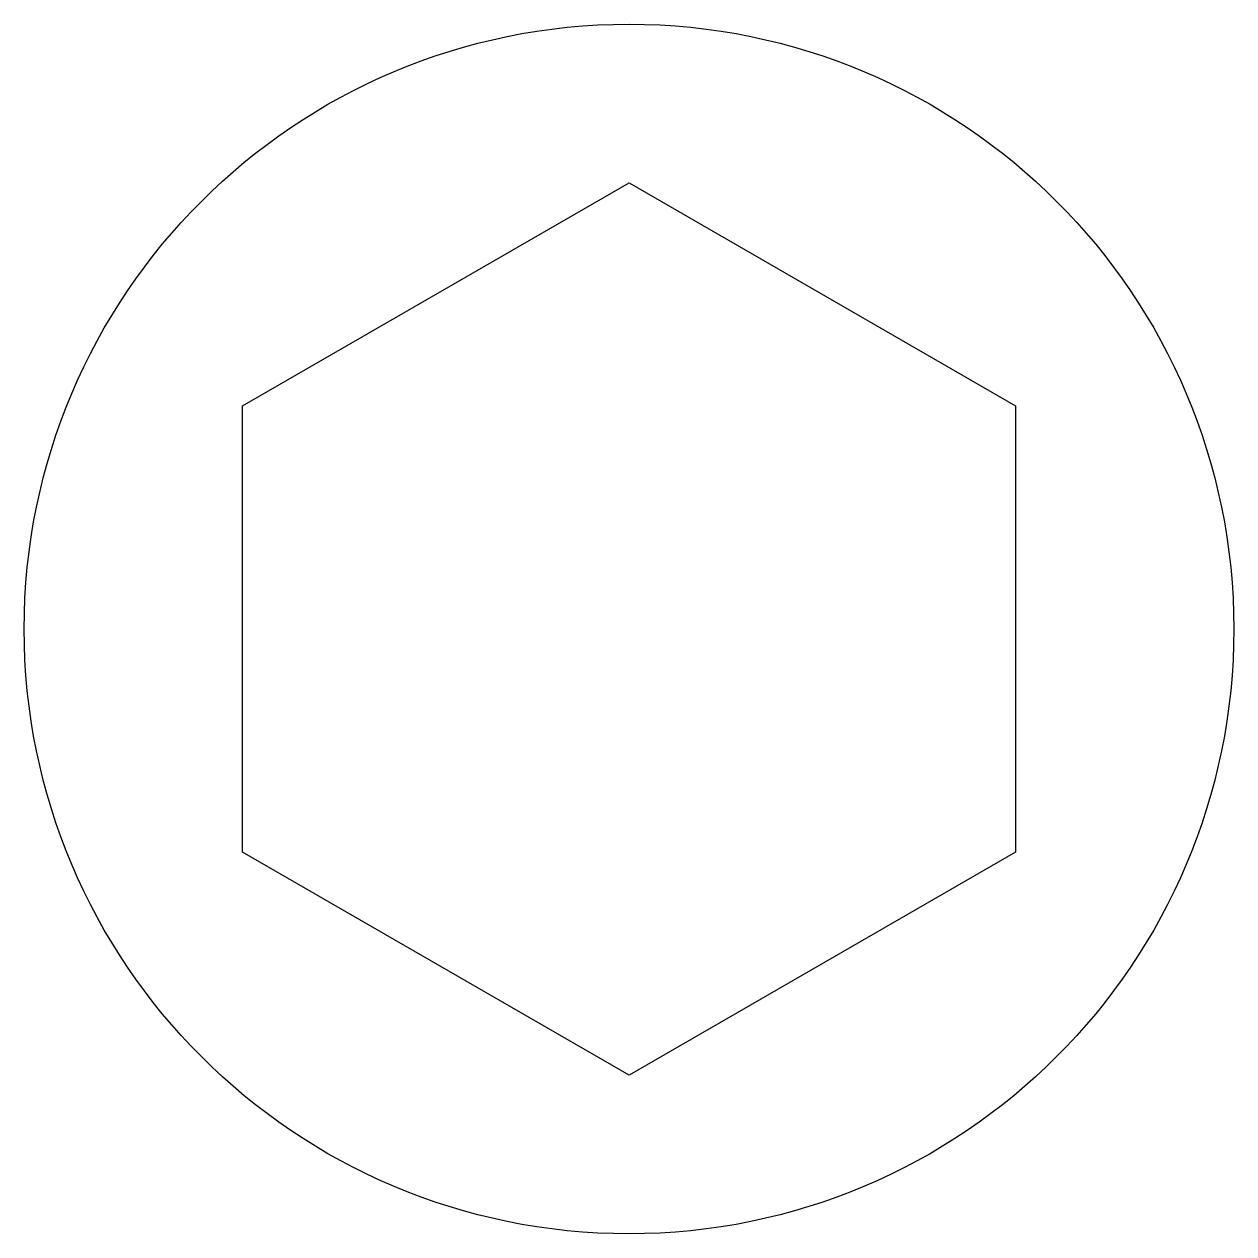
# Model space of a CAD drawing. Header units: millimetres. Extents: x -100 to -50, y -25 to 25.
import ezdxf

# ---------------------------------------------------------------- set-up
doc = ezdxf.new("R2010")
doc.units = ezdxf.units.MM
doc.layers.get('0').update_dxf_attribs({"linetype": 'CONTINUOUS'})

msp = doc.modelspace()

# ---------------------------------------------------------------- linework, layer by layer
msp.add_lwpolyline([(-75, 18.446), (-59.025, 9.223), (-59.025, -9.223), (-75, -18.446), (-90.975, -9.223), (-90.975, 9.223)], close=True)
msp.add_circle((-75, 0), 25)
msp.add_circle((-75, 0), 25)

doc.saveas('drawing.dxf')
